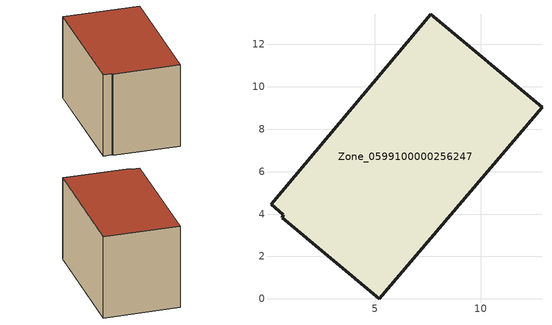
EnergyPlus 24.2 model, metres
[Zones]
Zone_0599100000256247
 floor ground (C_G): 0.68,3.97 0.1,4.47 7.63,13.43 12.88,9.04 5.2,0 0.64,3.82 z0
 wall outside (C_F): 12.88,9.04 7.63,13.43 0.1,4.47 0.68,3.97 0.64,3.82 5.2,0 12.88,9.04 z0:7.66
 roof outside (C_R): 0.1,4.47 0.68,3.97 0.64,3.82 5.2,0 12.88,9.04 7.63,13.43 z7.66
[BUILDING]
Pand.0599100000256247: North Axis=0; Terrain=City; Loads Convergence Tolerance Value=0.04; Temperature Convergence Tolerance Value=0.4; Solar Distribution=FullExterior; Maximum Number of Warmup Days=25; Minimum Number of Warmup Days=1
[Site:Location]
Rotterdam.The.Hague.AP_ZH_NLD Design_Conditions: Latitude=51.96; Longitude=4.45; Time Zone=1; Elevation=-4.5
[SITE:GROUNDTEMPERATURE:BUILDINGSURFACE]
18, 18, 18, 18, 18, 18, 18, 18, 18, 18, 18, 18
[MATERIAL] Thermal Absorptance=0.9; Solar Absorptance=0.7; Visible Absorptance=0.7
Name | Roughness | Thickness | Conductivity | Density | Specific Heat
G.TI.1946-1964 | MediumSmooth | 0.15 | 1 | 540 | 1210
F.TI.1946-1964 | Rough | 0.3 | 0.857143 | 1920 | 840
R.TI.1946-1964 | MediumRough | 0.2 | 0.277778 | 1500 | 1000
[CONSTRUCTION]
C_G: G.TI.1946-1964
C_F: F.TI.1946-1964
C_R: R.TI.1946-1964
[ZONE]
Zone_0599100000256247: Type=1; Multiplier=1; Ceiling Height=Autocalculate; Volume=Autocalculate; Floor Area=autocalculate; Part of Total Floor Area=Yes
[ZONEINFILTRATION:DESIGNFLOWRATE]
Infil_Zone_0599100000256247: Zone or ZoneList or Space or SpaceList=Zone_0599100000256247; Schedule=AlwaysOn; Design Flow Rate Calculation Method=Flow/Area; Flow Rate per Floor Area=0.003; Constant Term Coefficient=1; Temperature Term Coefficient=0; Velocity Term Coefficient=0; Velocity Squared Term Coefficient=0
[HVACTEMPLATE:ZONE:IDEALLOADSAIRSYSTEM]
Zone_0599100000256247: Maximum Heating Supply Air Temperature=50; Minimum Cooling Supply Air Temperature=13; Maximum Heating Supply Air Humidity Ratio=0.0156; Minimum Cooling Supply Air Humidity Ratio=0.0077; Heating Limit=NoLimit; Cooling Limit=NoLimit; Dehumidification Control Type=ConstantSensibleHeatRatio; Cooling Sensible Heat Ratio=0.7; Dehumidification Setpoint=60; Humidification Control Type=None; Humidification Setpoint=30; Outdoor Air Method=None; Outdoor Air Flow Rate per Person=0.00944; Outdoor Air Flow Rate per Zone Floor Area=0; Outdoor Air Flow Rate per Zone=0; Demand Controlled Ventilation Type=None; Outdoor Air Economizer Type=NoEconomizer; Heat Recovery Type=None; Sensible Heat Recovery Effectiveness=0.7; Latent Heat Recovery Effectiveness=0.65
[ZONECONTROL:THERMOSTAT]
ThermostatControl_Zone_0599100000256247: Zone or ZoneList=Zone_0599100000256247; Control Type Schedule=DualSetpointControlType; Control 1=Thermostat_Zone_0599100000256247; Temperature Difference Between Cutout And Setpoint=0
[THERMOSTATSETPOINT:DUALSETPOINT]
Thermostat_Zone_0599100000256247: Heating Setpoint Temperature Schedule=HeatingSetpoint_Zone_0599100000256247; Cooling Setpoint Temperature Schedule=CoolingSetpoint_Zone_0599100000256247
[SCHEDULE:COMPACT]
HeatingSetpoint_Zone_0599100000256247: Through: 12/31, For: AllDays, Until: 24:00, 21
CoolingSetpoint_Zone_0599100000256247: Through: 12/31, For: AllDays, Until: 24:00, 24
DualSetpointControlType: Through: 12/31, For: AllDays, Until: 24:00, 4
AlwaysOn: Through: 12/31, For: AllDays, Until: 24:00, 1
